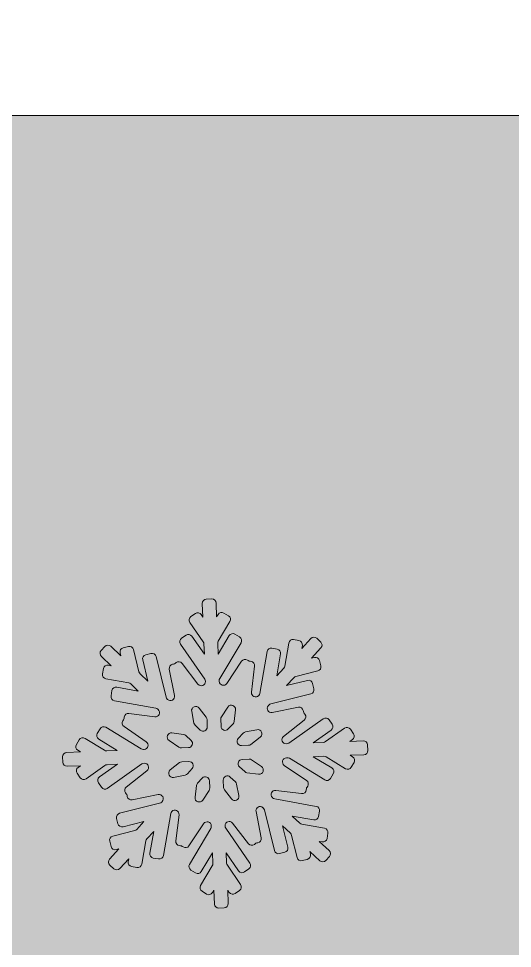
# Model space of a CAD drawing. Header units: millimetres. Extents: x 6 to 165, y -108 to -10.
# Drawn here: x 137.38 to 144.42, y -95.37 to -82.13 of the extents above; entities that cross this region are included whole.
import ezdxf

# ---------------------------------------------------------------- set-up
doc = ezdxf.new("R2010")
doc.units = ezdxf.units.MM
doc.header["$MEASUREMENT"] = 0
doc.layers.add('engraving', color=7, linetype='Continuous')
doc.layers.add('Layer 1', color=7, linetype='Continuous')

msp = doc.modelspace()

# ---------------------------------------------------------------- hatches: boundary and pattern name
at = {"layer": 'Layer 1'}
h = msp.add_hatch(color=2, dxfattribs=at)
h.dxf.hatch_style = 2
edge = h.paths.add_edge_path()
edge.add_spline(control_points=[(164.869, -23.025), (164.869, -23.025), (140.668, -23.025), (140.668, -23.025), (139.861, -21.762), (138.492, -20.888), (136.917, -20.768), (138.422, -19.653), (139.402, -17.869), (139.402, -15.852), (139.402, -12.472), (136.662, -9.732), (133.281, -9.732), (129.901, -9.732), (127.16, -12.472), (127.16, -15.852), (127.16, -17.869), (128.14, -19.653), (129.645, -20.768), (128.071, -20.888), (126.702, -21.762), (125.894, -23.025), (125.894, -23.025), (103.562, -23.025), (103.562, -23.025), (103.562, -23.025), (103.562, -47.689), (103.562, -47.689), (103.562, -47.689), (125.642, -47.689), (125.642, -47.689), (125.642, -47.689), (96.868, -108.174), (96.868, -108.174), (96.868, -108.174), (158.058, -108.174), (158.058, -108.174), (158.058, -108.174), (158.058, -83.51), (158.058, -83.51), (158.058, -83.51), (135.977, -83.51), (135.977, -83.51), (135.977, -83.51), (164.869, -23.025), (164.869, -23.025)], knot_values=[0, 0, 0, 0, 1, 1, 1, 2, 2, 2, 3, 3, 3, 4, 4, 4, 5, 5, 5, 6, 6, 6, 7, 7, 7, 8, 8, 8, 9, 9, 9, 10, 10, 10, 11, 11, 11, 12, 12, 12, 13, 13, 13, 14, 14, 14, 15, 15, 15, 15], degree=3, periodic=1)
edge = h.paths.add_edge_path()
edge.add_spline(control_points=[(129.474, -15.852), (129.474, -13.753), (131.182, -12.045), (133.281, -12.045), (135.381, -12.045), (137.089, -13.753), (137.089, -15.852), (137.089, -17.952), (135.381, -19.66), (133.281, -19.66), (131.182, -19.66), (129.474, -17.952), (129.474, -15.852)], knot_values=[0, 0, 0, 0, 1, 1, 1, 2, 2, 2, 3, 3, 3, 4, 4, 4, 4], degree=3, periodic=1)

# ---------------------------------------------------------------- linework, layer by layer
at = {"layer": 'engraving', "lineweight": 0}
for points, knots in [([(142.356, -92.474), (142.355, -92.441), (142.327, -92.415), (142.294, -92.417), (142.294, -92.417), (142.104, -92.424), (142.104, -92.424), (142.104, -92.424), (142.139, -92.399), (142.139, -92.399), (142.166, -92.38), (142.172, -92.343), (142.154, -92.316), (142.154, -92.316), (142.11, -92.252), (142.11, -92.252), (142.091, -92.225), (142.053, -92.218), (142.026, -92.238), (142.026, -92.238), (141.757, -92.428), (141.757, -92.428), (141.747, -92.434), (141.736, -92.438), (141.724, -92.439), (141.724, -92.439), (141.579, -92.444), (141.579, -92.444), (141.579, -92.444), (141.835, -92.263), (141.835, -92.263), (141.862, -92.244), (141.869, -92.208), (141.85, -92.181), (141.85, -92.181), (141.806, -92.117), (141.806, -92.117), (141.787, -92.089), (141.749, -92.083), (141.722, -92.102), (141.722, -92.102), (141.232, -92.448), (141.232, -92.448), (141.222, -92.455), (141.211, -92.459), (141.2, -92.459), (141.2, -92.459), (141.197, -92.459), (141.197, -92.459), (141.139, -92.461), (141.112, -92.388), (141.158, -92.353), (141.158, -92.353), (141.452, -92.121), (141.452, -92.121), (141.477, -92.101), (141.482, -92.063), (141.462, -92.038), (141.462, -92.038), (141.453, -92.025), (141.453, -92.025), (141.447, -92.018), (141.443, -92.009), (141.441, -92), (141.441, -92), (141.438, -91.985), (141.438, -91.985), (141.432, -91.953), (141.401, -91.932), (141.368, -91.938), (141.368, -91.938), (140.997, -92.012), (140.997, -92.012), (140.94, -92.024), (140.902, -91.956), (140.941, -91.914), (140.941, -91.914), (140.947, -91.907), (140.947, -91.907), (140.955, -91.898), (140.965, -91.892), (140.977, -91.889), (140.977, -91.889), (141.546, -91.746), (141.546, -91.746), (141.578, -91.738), (141.598, -91.706), (141.59, -91.674), (141.59, -91.674), (141.571, -91.598), (141.571, -91.598), (141.563, -91.566), (141.531, -91.547), (141.498, -91.555), (141.498, -91.555), (141.2, -91.629), (141.2, -91.629), (141.2, -91.629), (141.303, -91.517), (141.303, -91.517), (141.311, -91.508), (141.321, -91.502), (141.333, -91.499), (141.333, -91.499), (141.645, -91.421), (141.645, -91.421), (141.677, -91.413), (141.696, -91.381), (141.688, -91.349), (141.688, -91.349), (141.669, -91.273), (141.669, -91.273), (141.661, -91.241), (141.629, -91.221), (141.597, -91.229), (141.597, -91.229), (141.556, -91.24), (141.556, -91.24), (141.556, -91.24), (141.69, -91.093), (141.69, -91.093), (141.712, -91.069), (141.71, -91.032), (141.687, -91.009), (141.687, -91.009), (141.63, -90.956), (141.63, -90.956), (141.606, -90.934), (141.567, -90.935), (141.545, -90.96), (141.545, -90.96), (141.417, -91.1), (141.417, -91.1), (141.417, -91.1), (141.425, -91.058), (141.425, -91.058), (141.43, -91.025), (141.409, -90.995), (141.376, -90.989), (141.376, -90.989), (141.301, -90.975), (141.301, -90.975), (141.268, -90.969), (141.237, -90.991), (141.231, -91.024), (141.231, -91.024), (141.174, -91.352), (141.174, -91.352), (141.172, -91.363), (141.167, -91.374), (141.159, -91.382), (141.159, -91.382), (141.061, -91.489), (141.061, -91.489), (141.061, -91.489), (141.115, -91.179), (141.115, -91.179), (141.121, -91.147), (141.1, -91.116), (141.067, -91.11), (141.067, -91.11), (140.992, -91.096), (140.992, -91.096), (140.959, -91.09), (140.928, -91.112), (140.922, -91.145), (140.922, -91.145), (140.818, -91.742), (140.818, -91.742), (140.816, -91.753), (140.811, -91.764), (140.804, -91.772), (140.804, -91.772), (140.804, -91.772), (140.804, -91.772), (140.764, -91.815), (140.693, -91.782), (140.7, -91.725), (140.7, -91.725), (140.745, -91.352), (140.745, -91.352), (140.749, -91.32), (140.726, -91.29), (140.694, -91.286), (140.694, -91.286), (140.679, -91.284), (140.679, -91.284), (140.67, -91.283), (140.661, -91.28), (140.653, -91.274), (140.653, -91.274), (140.641, -91.266), (140.641, -91.266), (140.614, -91.248), (140.576, -91.255), (140.558, -91.283), (140.558, -91.283), (140.35, -91.598), (140.35, -91.598), (140.318, -91.647), (140.243, -91.626), (140.24, -91.568), (140.24, -91.568), (140.24, -91.561), (140.24, -91.561), (140.239, -91.55), (140.242, -91.538), (140.248, -91.528), (140.248, -91.528), (140.551, -91.019), (140.551, -91.019), (140.567, -90.99), (140.558, -90.954), (140.53, -90.937), (140.53, -90.937), (140.464, -90.897), (140.464, -90.897), (140.436, -90.88), (140.399, -90.889), (140.382, -90.918), (140.382, -90.918), (140.225, -91.183), (140.225, -91.183), (140.225, -91.183), (140.218, -91.03), (140.218, -91.03), (140.218, -91.019), (140.221, -91.007), (140.227, -90.997), (140.227, -90.997), (140.393, -90.718), (140.393, -90.718), (140.409, -90.689), (140.4, -90.653), (140.372, -90.636), (140.372, -90.636), (140.306, -90.596), (140.306, -90.596), (140.278, -90.579), (140.241, -90.588), (140.224, -90.616), (140.224, -90.616), (140.203, -90.652), (140.203, -90.652), (140.203, -90.652), (140.195, -90.454), (140.195, -90.454), (140.194, -90.421), (140.166, -90.395), (140.133, -90.396), (140.133, -90.396), (140.056, -90.399), (140.056, -90.399), (140.023, -90.401), (139.998, -90.428), (139.999, -90.461), (139.999, -90.461), (140.007, -90.653), (140.007, -90.653), (140.007, -90.653), (139.984, -90.619), (139.984, -90.619), (139.965, -90.591), (139.927, -90.585), (139.9, -90.604), (139.9, -90.604), (139.837, -90.648), (139.837, -90.648), (139.81, -90.667), (139.804, -90.704), (139.822, -90.731), (139.822, -90.731), (140.012, -91.005), (140.012, -91.005), (140.018, -91.015), (140.022, -91.026), (140.022, -91.037), (140.022, -91.037), (140.028, -91.184), (140.028, -91.184), (140.028, -91.184), (139.85, -90.926), (139.85, -90.926), (139.831, -90.898), (139.794, -90.892), (139.767, -90.911), (139.767, -90.911), (139.704, -90.955), (139.704, -90.955), (139.677, -90.974), (139.67, -91.011), (139.689, -91.038), (139.689, -91.038), (140.033, -91.536), (140.033, -91.536), (140.04, -91.546), (140.043, -91.557), (140.044, -91.568), (140.044, -91.568), (140.044, -91.569), (140.044, -91.569), (140.046, -91.627), (139.973, -91.654), (139.937, -91.608), (139.937, -91.608), (139.711, -91.314), (139.711, -91.314), (139.69, -91.287), (139.652, -91.283), (139.626, -91.303), (139.626, -91.303), (139.615, -91.312), (139.615, -91.312), (139.608, -91.318), (139.599, -91.322), (139.59, -91.324), (139.59, -91.324), (139.576, -91.326), (139.576, -91.326), (139.544, -91.333), (139.523, -91.364), (139.529, -91.397), (139.529, -91.397), (139.603, -91.771), (139.603, -91.771), (139.614, -91.828), (139.546, -91.866), (139.503, -91.827), (139.503, -91.827), (139.5, -91.823), (139.5, -91.823), (139.491, -91.815), (139.485, -91.805), (139.483, -91.794), (139.483, -91.794), (139.34, -91.216), (139.34, -91.216), (139.332, -91.184), (139.299, -91.165), (139.267, -91.173), (139.267, -91.173), (139.193, -91.191), (139.193, -91.191), (139.161, -91.199), (139.141, -91.232), (139.149, -91.264), (139.149, -91.264), (139.224, -91.565), (139.224, -91.565), (139.224, -91.565), (139.114, -91.462), (139.114, -91.462), (139.105, -91.454), (139.099, -91.444), (139.096, -91.433), (139.096, -91.433), (139.018, -91.116), (139.018, -91.116), (139.01, -91.084), (138.978, -91.064), (138.945, -91.072), (138.945, -91.072), (138.871, -91.091), (138.871, -91.091), (138.839, -91.099), (138.82, -91.131), (138.828, -91.163), (138.828, -91.163), (138.838, -91.204), (138.838, -91.204), (138.838, -91.204), (138.694, -91.07), (138.694, -91.07), (138.67, -91.047), (138.632, -91.049), (138.609, -91.073), (138.609, -91.073), (138.557, -91.131), (138.557, -91.131), (138.535, -91.155), (138.537, -91.192), (138.561, -91.214), (138.561, -91.214), (138.701, -91.346), (138.701, -91.346), (138.701, -91.346), (138.66, -91.338), (138.66, -91.338), (138.627, -91.332), (138.596, -91.354), (138.591, -91.387), (138.591, -91.387), (138.577, -91.463), (138.577, -91.463), (138.571, -91.496), (138.593, -91.527), (138.625, -91.532), (138.625, -91.532), (138.95, -91.591), (138.95, -91.591), (138.961, -91.593), (138.971, -91.598), (138.98, -91.606), (138.98, -91.606), (139.087, -91.707), (139.087, -91.707), (139.087, -91.707), (138.78, -91.651), (138.78, -91.651), (138.748, -91.645), (138.717, -91.667), (138.711, -91.7), (138.711, -91.7), (138.698, -91.777), (138.698, -91.777), (138.692, -91.809), (138.714, -91.84), (138.746, -91.846), (138.746, -91.846), (139.336, -91.952), (139.336, -91.952), (139.347, -91.954), (139.358, -91.96), (139.366, -91.967), (139.366, -91.967), (139.369, -91.97), (139.369, -91.97), (139.411, -92.01), (139.378, -92.08), (139.321, -92.073), (139.321, -92.073), (138.953, -92.026), (138.953, -92.026), (138.92, -92.022), (138.89, -92.045), (138.886, -92.078), (138.886, -92.078), (138.884, -92.093), (138.884, -92.093), (138.883, -92.102), (138.88, -92.111), (138.875, -92.119), (138.875, -92.119), (138.866, -92.132), (138.866, -92.132), (138.848, -92.159), (138.856, -92.196), (138.883, -92.214), (138.883, -92.214), (139.199, -92.429), (139.199, -92.429), (139.247, -92.461), (139.226, -92.536), (139.168, -92.538), (139.168, -92.538), (139.161, -92.538), (139.161, -92.538), (139.149, -92.539), (139.137, -92.536), (139.127, -92.529), (139.127, -92.529), (138.624, -92.223), (138.624, -92.223), (138.595, -92.205), (138.558, -92.215), (138.541, -92.243), (138.541, -92.243), (138.502, -92.31), (138.502, -92.31), (138.485, -92.338), (138.494, -92.374), (138.522, -92.391), (138.522, -92.391), (138.787, -92.553), (138.787, -92.553), (138.787, -92.553), (138.636, -92.558), (138.636, -92.558), (138.624, -92.559), (138.613, -92.556), (138.603, -92.55), (138.603, -92.55), (138.327, -92.382), (138.327, -92.382), (138.298, -92.364), (138.261, -92.374), (138.244, -92.402), (138.244, -92.402), (138.205, -92.469), (138.205, -92.469), (138.188, -92.497), (138.197, -92.533), (138.225, -92.55), (138.225, -92.55), (138.262, -92.573), (138.262, -92.573), (138.262, -92.573), (138.066, -92.581), (138.066, -92.581), (138.033, -92.582), (138.007, -92.61), (138.008, -92.643), (138.008, -92.643), (138.011, -92.721), (138.011, -92.721), (138.013, -92.754), (138.041, -92.779), (138.074, -92.778), (138.074, -92.778), (138.264, -92.771), (138.264, -92.771), (138.264, -92.771), (138.228, -92.795), (138.228, -92.795), (138.202, -92.814), (138.195, -92.851), (138.214, -92.878), (138.214, -92.878), (138.258, -92.942), (138.258, -92.942), (138.277, -92.97), (138.314, -92.976), (138.342, -92.957), (138.342, -92.957), (138.611, -92.767), (138.611, -92.767), (138.62, -92.76), (138.631, -92.756), (138.643, -92.756), (138.643, -92.756), (138.788, -92.75), (138.788, -92.75), (138.788, -92.75), (138.532, -92.931), (138.532, -92.931), (138.505, -92.95), (138.499, -92.987), (138.517, -93.014), (138.517, -93.014), (138.562, -93.078), (138.562, -93.078), (138.58, -93.105), (138.618, -93.112), (138.645, -93.093), (138.645, -93.093), (139.136, -92.746), (139.136, -92.746), (139.145, -92.74), (139.156, -92.736), (139.168, -92.735), (139.168, -92.735), (139.171, -92.735), (139.171, -92.735), (139.228, -92.733), (139.255, -92.806), (139.21, -92.842), (139.21, -92.842), (138.916, -93.074), (138.916, -93.074), (138.89, -93.094), (138.885, -93.131), (138.905, -93.157), (138.905, -93.157), (138.915, -93.169), (138.915, -93.169), (138.92, -93.177), (138.924, -93.185), (138.926, -93.194), (138.926, -93.194), (138.929, -93.209), (138.929, -93.209), (138.935, -93.241), (138.967, -93.263), (138.999, -93.256), (138.999, -93.256), (139.371, -93.182), (139.371, -93.182), (139.427, -93.171), (139.465, -93.238), (139.426, -93.281), (139.426, -93.281), (139.42, -93.288), (139.42, -93.288), (139.412, -93.296), (139.402, -93.303), (139.391, -93.305), (139.391, -93.305), (138.821, -93.448), (138.821, -93.448), (138.789, -93.456), (138.77, -93.489), (138.778, -93.521), (138.778, -93.521), (138.796, -93.596), (138.796, -93.596), (138.804, -93.628), (138.837, -93.648), (138.869, -93.64), (138.869, -93.64), (139.167, -93.565), (139.167, -93.565), (139.167, -93.565), (139.064, -93.678), (139.064, -93.678), (139.056, -93.686), (139.046, -93.692), (139.035, -93.695), (139.035, -93.695), (138.723, -93.774), (138.723, -93.774), (138.691, -93.782), (138.671, -93.814), (138.679, -93.846), (138.679, -93.846), (138.698, -93.922), (138.698, -93.922), (138.706, -93.954), (138.739, -93.973), (138.771, -93.965), (138.771, -93.965), (138.811, -93.955), (138.811, -93.955), (138.811, -93.955), (138.678, -94.101), (138.678, -94.101), (138.656, -94.126), (138.657, -94.163), (138.681, -94.185), (138.681, -94.185), (138.737, -94.238), (138.737, -94.238), (138.762, -94.261), (138.8, -94.259), (138.822, -94.235), (138.822, -94.235), (138.95, -94.095), (138.95, -94.095), (138.95, -94.095), (138.943, -94.137), (138.943, -94.137), (138.937, -94.169), (138.959, -94.2), (138.991, -94.206), (138.991, -94.206), (139.067, -94.219), (139.067, -94.219), (139.099, -94.225), (139.13, -94.204), (139.136, -94.171), (139.136, -94.171), (139.193, -93.842), (139.193, -93.842), (139.195, -93.831), (139.2, -93.821), (139.208, -93.812), (139.208, -93.812), (139.306, -93.705), (139.306, -93.705), (139.306, -93.705), (139.252, -94.016), (139.252, -94.016), (139.246, -94.048), (139.268, -94.079), (139.3, -94.085), (139.3, -94.085), (139.376, -94.098), (139.376, -94.098), (139.408, -94.104), (139.44, -94.082), (139.445, -94.05), (139.445, -94.05), (139.549, -93.452), (139.549, -93.452), (139.551, -93.441), (139.556, -93.431), (139.564, -93.422), (139.564, -93.422), (139.564, -93.422), (139.564, -93.422), (139.603, -93.38), (139.674, -93.412), (139.667, -93.47), (139.667, -93.47), (139.622, -93.842), (139.622, -93.842), (139.618, -93.875), (139.641, -93.904), (139.674, -93.908), (139.674, -93.908), (139.688, -93.91), (139.688, -93.91), (139.697, -93.911), (139.706, -93.915), (139.714, -93.92), (139.714, -93.92), (139.726, -93.928), (139.726, -93.928), (139.753, -93.947), (139.791, -93.939), (139.809, -93.912), (139.809, -93.912), (140.018, -93.596), (140.018, -93.596), (140.05, -93.548), (140.125, -93.569), (140.127, -93.627), (140.127, -93.627), (140.127, -93.633), (140.127, -93.633), (140.128, -93.645), (140.125, -93.656), (140.119, -93.666), (140.119, -93.666), (139.817, -94.176), (139.817, -94.176), (139.8, -94.204), (139.809, -94.24), (139.837, -94.257), (139.837, -94.257), (139.903, -94.298), (139.903, -94.298), (139.931, -94.315), (139.968, -94.306), (139.985, -94.277), (139.985, -94.277), (140.143, -94.012), (140.143, -94.012), (140.143, -94.012), (140.149, -94.164), (140.149, -94.164), (140.149, -94.176), (140.147, -94.187), (140.141, -94.197), (140.141, -94.197), (139.975, -94.477), (139.975, -94.477), (139.958, -94.505), (139.967, -94.541), (139.995, -94.558), (139.995, -94.558), (140.061, -94.599), (140.061, -94.599), (140.089, -94.616), (140.126, -94.607), (140.143, -94.578), (140.143, -94.578), (140.164, -94.543), (140.164, -94.543), (140.164, -94.543), (140.172, -94.741), (140.172, -94.741), (140.174, -94.774), (140.201, -94.799), (140.234, -94.798), (140.234, -94.798), (140.311, -94.795), (140.311, -94.795), (140.344, -94.794), (140.37, -94.766), (140.368, -94.733), (140.368, -94.733), (140.361, -94.542), (140.361, -94.542), (140.361, -94.542), (140.384, -94.576), (140.384, -94.576), (140.403, -94.603), (140.44, -94.61), (140.467, -94.591), (140.467, -94.591), (140.53, -94.546), (140.53, -94.546), (140.557, -94.527), (140.564, -94.49), (140.545, -94.463), (140.545, -94.463), (140.356, -94.189), (140.356, -94.189), (140.349, -94.18), (140.345, -94.169), (140.345, -94.158), (140.345, -94.158), (140.339, -94.011), (140.339, -94.011), (140.339, -94.011), (140.517, -94.269), (140.517, -94.269), (140.536, -94.296), (140.574, -94.303), (140.601, -94.284), (140.601, -94.284), (140.664, -94.239), (140.664, -94.239), (140.69, -94.22), (140.697, -94.183), (140.678, -94.156), (140.678, -94.156), (140.334, -93.658), (140.334, -93.658), (140.328, -93.649), (140.324, -93.638), (140.324, -93.627), (140.324, -93.627), (140.323, -93.626), (140.323, -93.626), (140.321, -93.568), (140.395, -93.541), (140.43, -93.587), (140.43, -93.587), (140.657, -93.881), (140.657, -93.881), (140.677, -93.907), (140.715, -93.912), (140.741, -93.891), (140.741, -93.891), (140.752, -93.882), (140.752, -93.882), (140.76, -93.877), (140.768, -93.873), (140.778, -93.871), (140.778, -93.871), (140.792, -93.868), (140.792, -93.868), (140.824, -93.862), (140.845, -93.83), (140.839, -93.798), (140.839, -93.798), (140.765, -93.423), (140.765, -93.423), (140.753, -93.366), (140.822, -93.328), (140.864, -93.368), (140.864, -93.368), (140.868, -93.371), (140.868, -93.371), (140.876, -93.379), (140.882, -93.389), (140.885, -93.401), (140.885, -93.401), (141.028, -93.978), (141.028, -93.978), (141.036, -94.01), (141.068, -94.03), (141.1, -94.022), (141.1, -94.022), (141.175, -94.003), (141.175, -94.003), (141.206, -93.995), (141.226, -93.963), (141.218, -93.931), (141.218, -93.931), (141.143, -93.629), (141.143, -93.629), (141.143, -93.629), (141.254, -93.733), (141.254, -93.733), (141.262, -93.74), (141.268, -93.751), (141.271, -93.762), (141.271, -93.762), (141.35, -94.079), (141.35, -94.079), (141.357, -94.111), (141.39, -94.13), (141.422, -94.122), (141.422, -94.122), (141.496, -94.104), (141.496, -94.104), (141.528, -94.096), (141.548, -94.063), (141.54, -94.031), (141.54, -94.031), (141.53, -93.99), (141.53, -93.99), (141.53, -93.99), (141.673, -94.124), (141.673, -94.124), (141.697, -94.147), (141.736, -94.146), (141.758, -94.121), (141.758, -94.121), (141.81, -94.064), (141.81, -94.064), (141.832, -94.04), (141.831, -94.002), (141.807, -93.98), (141.807, -93.98), (141.666, -93.849), (141.666, -93.849), (141.666, -93.849), (141.707, -93.856), (141.707, -93.856), (141.74, -93.862), (141.771, -93.84), (141.777, -93.808), (141.777, -93.808), (141.79, -93.731), (141.79, -93.731), (141.796, -93.699), (141.774, -93.668), (141.742, -93.662), (141.742, -93.662), (141.418, -93.603), (141.418, -93.603), (141.406, -93.601), (141.396, -93.596), (141.388, -93.588), (141.388, -93.588), (141.28, -93.488), (141.28, -93.488), (141.28, -93.488), (141.587, -93.543), (141.587, -93.543), (141.62, -93.549), (141.651, -93.527), (141.656, -93.495), (141.656, -93.495), (141.67, -93.418), (141.67, -93.418), (141.675, -93.386), (141.654, -93.355), (141.622, -93.349), (141.622, -93.349), (141.032, -93.242), (141.032, -93.242), (141.02, -93.24), (141.01, -93.235), (141.001, -93.227), (141.001, -93.227), (140.999, -93.224), (140.999, -93.224), (140.956, -93.185), (140.989, -93.114), (141.047, -93.122), (141.047, -93.122), (141.415, -93.168), (141.415, -93.168), (141.447, -93.173), (141.477, -93.149), (141.481, -93.116), (141.481, -93.116), (141.483, -93.101), (141.483, -93.101), (141.484, -93.092), (141.488, -93.083), (141.493, -93.076), (141.493, -93.076), (141.501, -93.063), (141.501, -93.063), (141.519, -93.036), (141.512, -92.999), (141.485, -92.98), (141.485, -92.98), (141.168, -92.766), (141.168, -92.766), (141.12, -92.733), (141.142, -92.659), (141.199, -92.657), (141.199, -92.657), (141.207, -92.656), (141.207, -92.656), (141.218, -92.656), (141.23, -92.659), (141.24, -92.665), (141.24, -92.665), (141.744, -92.972), (141.744, -92.972), (141.772, -92.989), (141.809, -92.98), (141.826, -92.951), (141.826, -92.951), (141.866, -92.885), (141.866, -92.885), (141.882, -92.856), (141.873, -92.82), (141.845, -92.803), (141.845, -92.803), (141.581, -92.642), (141.581, -92.642), (141.581, -92.642), (141.731, -92.636), (141.731, -92.636), (141.743, -92.636), (141.755, -92.639), (141.765, -92.645), (141.765, -92.645), (142.041, -92.813), (142.041, -92.813), (142.069, -92.83), (142.106, -92.821), (142.123, -92.792), (142.123, -92.792), (142.163, -92.726), (142.163, -92.726), (142.179, -92.697), (142.17, -92.661), (142.142, -92.644), (142.142, -92.644), (142.105, -92.622), (142.105, -92.622), (142.105, -92.622), (142.302, -92.614), (142.302, -92.614), (142.335, -92.613), (142.36, -92.585), (142.359, -92.552), (142.359, -92.552), (142.356, -92.474), (142.356, -92.474)], [0, 0, 0, 0, 1, 1, 1, 2, 2, 2, 3, 3, 3, 4, 4, 4, 5, 5, 5, 6, 6, 6, 7, 7, 7, 8, 8, 8, 9, 9, 9, 10, 10, 10, 11, 11, 11, 12, 12, 12, 13, 13, 13, 14, 14, 14, 15, 15, 15, 16, 16, 16, 17, 17, 17, 18, 18, 18, 19, 19, 19, 20, 20, 20, 21, 21, 21, 22, 22, 22, 23, 23, 23, 24, 24, 24, 25, 25, 25, 26, 26, 26, 27, 27, 27, 28, 28, 28, 29, 29, 29, 30, 30, 30, 31, 31, 31, 32, 32, 32, 33, 33, 33, 34, 34, 34, 35, 35, 35, 36, 36, 36, 37, 37, 37, 38, 38, 38, 39, 39, 39, 40, 40, 40, 41, 41, 41, 42, 42, 42, 43, 43, 43, 44, 44, 44, 45, 45, 45, 46, 46, 46, 47, 47, 47, 48, 48, 48, 49, 49, 49, 50, 50, 50, 51, 51, 51, 52, 52, 52, 53, 53, 53, 54, 54, 54, 55, 55, 55, 56, 56, 56, 57, 57, 57, 58, 58, 58, 59, 59, 59, 60, 60, 60, 61, 61, 61, 62, 62, 62, 63, 63, 63, 64, 64, 64, 65, 65, 65, 66, 66, 66, 67, 67, 67, 68, 68, 68, 69, 69, 69, 70, 70, 70, 71, 71, 71, 72, 72, 72, 73, 73, 73, 74, 74, 74, 75, 75, 75, 76, 76, 76, 77, 77, 77, 78, 78, 78, 79, 79, 79, 80, 80, 80, 81, 81, 81, 82, 82, 82, 83, 83, 83, 84, 84, 84, 85, 85, 85, 86, 86, 86, 87, 87, 87, 88, 88, 88, 89, 89, 89, 90, 90, 90, 91, 91, 91, 92, 92, 92, 93, 93, 93, 94, 94, 94, 95, 95, 95, 96, 96, 96, 97, 97, 97, 98, 98, 98, 99, 99, 99, 100, 100, 100, 101, 101, 101, 102, 102, 102, 103, 103, 103, 104, 104, 104, 105, 105, 105, 106, 106, 106, 107, 107, 107, 108, 108, 108, 109, 109, 109, 110, 110, 110, 111, 111, 111, 112, 112, 112, 113, 113, 113, 114, 114, 114, 115, 115, 115, 116, 116, 116, 117, 117, 117, 118, 118, 118, 119, 119, 119, 120, 120, 120, 121, 121, 121, 122, 122, 122, 123, 123, 123, 124, 124, 124, 125, 125, 125, 126, 126, 126, 127, 127, 127, 128, 128, 128, 129, 129, 129, 130, 130, 130, 131, 131, 131, 132, 132, 132, 133, 133, 133, 134, 134, 134, 135, 135, 135, 136, 136, 136, 137, 137, 137, 138, 138, 138, 139, 139, 139, 140, 140, 140, 141, 141, 141, 142, 142, 142, 143, 143, 143, 144, 144, 144, 145, 145, 145, 146, 146, 146, 147, 147, 147, 148, 148, 148, 149, 149, 149, 150, 150, 150, 151, 151, 151, 152, 152, 152, 153, 153, 153, 154, 154, 154, 155, 155, 155, 156, 156, 156, 157, 157, 157, 158, 158, 158, 159, 159, 159, 160, 160, 160, 161, 161, 161, 162, 162, 162, 163, 163, 163, 164, 164, 164, 165, 165, 165, 166, 166, 166, 167, 167, 167, 168, 168, 168, 169, 169, 169, 170, 170, 170, 171, 171, 171, 172, 172, 172, 173, 173, 173, 174, 174, 174, 175, 175, 175, 176, 176, 176, 177, 177, 177, 178, 178, 178, 179, 179, 179, 180, 180, 180, 181, 181, 181, 182, 182, 182, 183, 183, 183, 184, 184, 184, 185, 185, 185, 186, 186, 186, 187, 187, 187, 188, 188, 188, 189, 189, 189, 190, 190, 190, 191, 191, 191, 192, 192, 192, 193, 193, 193, 194, 194, 194, 195, 195, 195, 196, 196, 196, 197, 197, 197, 198, 198, 198, 199, 199, 199, 200, 200, 200, 201, 201, 201, 202, 202, 202, 203, 203, 203, 204, 204, 204, 205, 205, 205, 206, 206, 206, 207, 207, 207, 208, 208, 208, 209, 209, 209, 210, 210, 210, 211, 211, 211, 212, 212, 212, 213, 213, 213, 214, 214, 214, 215, 215, 215, 216, 216, 216, 217, 217, 217, 218, 218, 218, 219, 219, 219, 220, 220, 220, 221, 221, 221, 222, 222, 222, 223, 223, 223, 224, 224, 224, 225, 225, 225, 226, 226, 226, 227, 227, 227, 228, 228, 228, 229, 229, 229, 230, 230, 230, 231, 231, 231, 232, 232, 232, 233, 233, 233, 234, 234, 234, 235, 235, 235, 236, 236, 236, 237, 237, 237, 238, 238, 238, 239, 239, 239, 240, 240, 240, 241, 241, 241, 242, 242, 242, 243, 243, 243, 244, 244, 244, 245, 245, 245, 246, 246, 246, 247, 247, 247, 248, 248, 248, 249, 249, 249, 250, 250, 250, 251, 251, 251, 252, 252, 252, 253, 253, 253, 254, 254, 254, 255, 255, 255, 256, 256, 256, 257, 257, 257, 258, 258, 258, 259, 259, 259, 260, 260, 260, 261, 261, 261, 262, 262, 262, 263, 263, 263, 264, 264, 264, 265, 265, 265, 266, 266, 266, 267, 267, 267, 268, 268, 268, 269, 269, 269, 270, 270, 270, 271, 271, 271, 272, 272, 272, 273, 273, 273, 274, 274, 274, 275, 275, 275, 276, 276, 276, 277, 277, 277, 278, 278, 278, 279, 279, 279, 280, 280, 280, 281, 281, 281, 282, 282, 282, 283, 283, 283, 284, 284, 284, 285, 285, 285, 286, 286, 286, 287, 287, 287, 288, 288, 288, 289, 289, 289, 290, 290, 290, 291, 291, 291, 292, 292, 292, 293, 293, 293, 294, 294, 294, 295, 295, 295, 296, 296, 296, 297, 297, 297, 298, 298, 298, 299, 299, 299, 300, 300, 300, 301, 301, 301, 302, 302, 302, 303, 303, 303, 304, 304, 304, 305, 305, 305, 306, 306, 306, 307, 307, 307, 308, 308, 308, 309, 309, 309, 310, 310, 310, 311, 311, 311, 312, 312, 312, 313, 313, 313, 314, 314, 314, 315, 315, 315, 316, 316, 316, 317, 317, 317, 318, 318, 318, 319, 319, 319, 320, 320, 320, 321, 321, 321, 322, 322, 322, 323, 323, 323, 324, 324, 324, 325, 325, 325, 326, 326, 326, 327, 327, 327, 328, 328, 328, 329, 329, 329, 330, 330, 330, 331, 331, 331, 332, 332, 332, 333, 333, 333, 334, 334, 334, 335, 335, 335, 336, 336, 336, 336]), ([(140.266, -92.209), (140.266, -92.209), (140.262, -92.108), (140.262, -92.108), (140.262, -92.096), (140.265, -92.084), (140.272, -92.073), (140.272, -92.073), (140.363, -91.935), (140.363, -91.935), (140.398, -91.883), (140.48, -91.913), (140.472, -91.975), (140.472, -91.975), (140.452, -92.141), (140.452, -92.141), (140.45, -92.153), (140.445, -92.165), (140.437, -92.174), (140.437, -92.174), (140.37, -92.247), (140.37, -92.247), (140.334, -92.287), (140.268, -92.263), (140.266, -92.209)], [0, 0, 0, 0, 1, 1, 1, 2, 2, 2, 3, 3, 3, 4, 4, 4, 5, 5, 5, 6, 6, 6, 7, 7, 7, 8, 8, 8, 8]), ([(139.954, -91.951), (139.954, -91.951), (140.054, -92.081), (140.054, -92.081), (140.061, -92.091), (140.066, -92.103), (140.066, -92.115), (140.066, -92.115), (140.07, -92.216), (140.07, -92.216), (140.072, -92.27), (140.009, -92.299), (139.97, -92.263), (139.97, -92.263), (139.898, -92.195), (139.898, -92.195), (139.889, -92.187), (139.882, -92.175), (139.88, -92.163), (139.88, -92.163), (139.848, -91.999), (139.848, -91.999), (139.835, -91.937), (139.915, -91.901), (139.954, -91.951)], [0, 0, 0, 0, 1, 1, 1, 2, 2, 2, 3, 3, 3, 4, 4, 4, 5, 5, 5, 6, 6, 6, 7, 7, 7, 8, 8, 8, 8]), ([(140.512, -92.384), (140.512, -92.384), (140.58, -92.309), (140.58, -92.309), (140.589, -92.299), (140.6, -92.293), (140.613, -92.29), (140.613, -92.29), (140.777, -92.258), (140.777, -92.258), (140.839, -92.245), (140.875, -92.324), (140.826, -92.363), (140.826, -92.363), (140.693, -92.467), (140.693, -92.467), (140.683, -92.475), (140.671, -92.479), (140.659, -92.48), (140.659, -92.48), (140.558, -92.484), (140.558, -92.484), (140.505, -92.486), (140.476, -92.423), (140.512, -92.384)], [0, 0, 0, 0, 1, 1, 1, 2, 2, 2, 3, 3, 3, 4, 4, 4, 5, 5, 5, 6, 6, 6, 7, 7, 7, 8, 8, 8, 8]), ([(139.666, -92.507), (139.666, -92.507), (139.525, -92.412), (139.525, -92.412), (139.473, -92.377), (139.504, -92.295), (139.567, -92.303), (139.567, -92.303), (139.731, -92.324), (139.731, -92.324), (139.743, -92.326), (139.755, -92.331), (139.764, -92.34), (139.764, -92.34), (139.839, -92.41), (139.839, -92.41), (139.878, -92.446), (139.854, -92.511), (139.801, -92.513), (139.801, -92.513), (139.701, -92.517), (139.701, -92.517), (139.689, -92.518), (139.676, -92.514), (139.666, -92.507)], [0, 0, 0, 0, 1, 1, 1, 2, 2, 2, 3, 3, 3, 4, 4, 4, 5, 5, 5, 6, 6, 6, 7, 7, 7, 8, 8, 8, 8]), ([(140.702, -92.688), (140.702, -92.688), (140.842, -92.783), (140.842, -92.783), (140.894, -92.818), (140.863, -92.899), (140.801, -92.891), (140.801, -92.891), (140.636, -92.87), (140.636, -92.87), (140.624, -92.869), (140.612, -92.863), (140.603, -92.855), (140.603, -92.855), (140.528, -92.785), (140.528, -92.785), (140.489, -92.748), (140.514, -92.683), (140.566, -92.681), (140.566, -92.681), (140.666, -92.677), (140.666, -92.677), (140.679, -92.677), (140.691, -92.68), (140.702, -92.688)], [0, 0, 0, 0, 1, 1, 1, 2, 2, 2, 3, 3, 3, 4, 4, 4, 5, 5, 5, 6, 6, 6, 7, 7, 7, 8, 8, 8, 8]), ([(139.856, -92.811), (139.856, -92.811), (139.787, -92.886), (139.787, -92.886), (139.778, -92.895), (139.767, -92.902), (139.755, -92.904), (139.755, -92.904), (139.59, -92.937), (139.59, -92.937), (139.529, -92.949), (139.493, -92.87), (139.542, -92.831), (139.542, -92.831), (139.674, -92.727), (139.674, -92.727), (139.684, -92.719), (139.696, -92.715), (139.709, -92.715), (139.709, -92.715), (139.809, -92.711), (139.809, -92.711), (139.862, -92.709), (139.891, -92.771), (139.856, -92.811)], [0, 0, 0, 0, 1, 1, 1, 2, 2, 2, 3, 3, 3, 4, 4, 4, 5, 5, 5, 6, 6, 6, 7, 7, 7, 8, 8, 8, 8]), ([(140.101, -92.985), (140.101, -92.985), (140.105, -93.086), (140.105, -93.086), (140.106, -93.099), (140.102, -93.111), (140.096, -93.122), (140.096, -93.122), (140.005, -93.259), (140.005, -93.259), (139.97, -93.312), (139.888, -93.282), (139.895, -93.219), (139.895, -93.219), (139.916, -93.054), (139.916, -93.054), (139.917, -93.041), (139.922, -93.03), (139.931, -93.02), (139.931, -93.02), (139.997, -92.947), (139.997, -92.947), (140.033, -92.908), (140.099, -92.932), (140.101, -92.985)], [0, 0, 0, 0, 1, 1, 1, 2, 2, 2, 3, 3, 3, 4, 4, 4, 5, 5, 5, 6, 6, 6, 7, 7, 7, 8, 8, 8, 8]), ([(140.414, -93.243), (140.414, -93.243), (140.314, -93.113), (140.314, -93.113), (140.306, -93.103), (140.302, -93.091), (140.301, -93.079), (140.301, -93.079), (140.297, -92.978), (140.297, -92.978), (140.295, -92.925), (140.359, -92.896), (140.398, -92.932), (140.398, -92.932), (140.47, -92.999), (140.47, -92.999), (140.479, -93.008), (140.485, -93.019), (140.488, -93.031), (140.488, -93.031), (140.52, -93.195), (140.52, -93.195), (140.532, -93.257), (140.452, -93.293), (140.414, -93.243)], [0, 0, 0, 0, 1, 1, 1, 2, 2, 2, 3, 3, 3, 4, 4, 4, 5, 5, 5, 6, 6, 6, 7, 7, 7, 8, 8, 8, 8])]:
    msp.add_open_spline(points, degree=3, knots=knots, dxfattribs=at)
at = {"layer": 'Layer 1', "lineweight": 0}
msp.add_open_spline([(164.869, -23.025), (164.869, -23.025), (140.668, -23.025), (140.668, -23.025), (139.861, -21.762), (138.492, -20.888), (136.917, -20.768), (138.422, -19.653), (139.402, -17.869), (139.402, -15.852), (139.402, -12.472), (136.662, -9.732), (133.281, -9.732), (129.901, -9.732), (127.16, -12.472), (127.16, -15.852), (127.16, -17.869), (128.14, -19.653), (129.645, -20.768), (128.071, -20.888), (126.702, -21.762), (125.894, -23.025), (125.894, -23.025), (103.562, -23.025), (103.562, -23.025), (103.562, -23.025), (103.562, -47.689), (103.562, -47.689), (103.562, -47.689), (125.642, -47.689), (125.642, -47.689), (125.642, -47.689), (96.868, -108.174), (96.868, -108.174), (96.868, -108.174), (158.058, -108.174), (158.058, -108.174), (158.058, -108.174), (158.058, -83.51), (158.058, -83.51), (158.058, -83.51), (135.977, -83.51), (135.977, -83.51), (135.977, -83.51), (164.869, -23.025), (164.869, -23.025)], degree=3, knots=[0, 0, 0, 0, 1, 1, 1, 2, 2, 2, 3, 3, 3, 4, 4, 4, 5, 5, 5, 6, 6, 6, 7, 7, 7, 8, 8, 8, 9, 9, 9, 10, 10, 10, 11, 11, 11, 12, 12, 12, 13, 13, 13, 14, 14, 14, 15, 15, 15, 15], dxfattribs=at)

doc.saveas('drawing.dxf')
